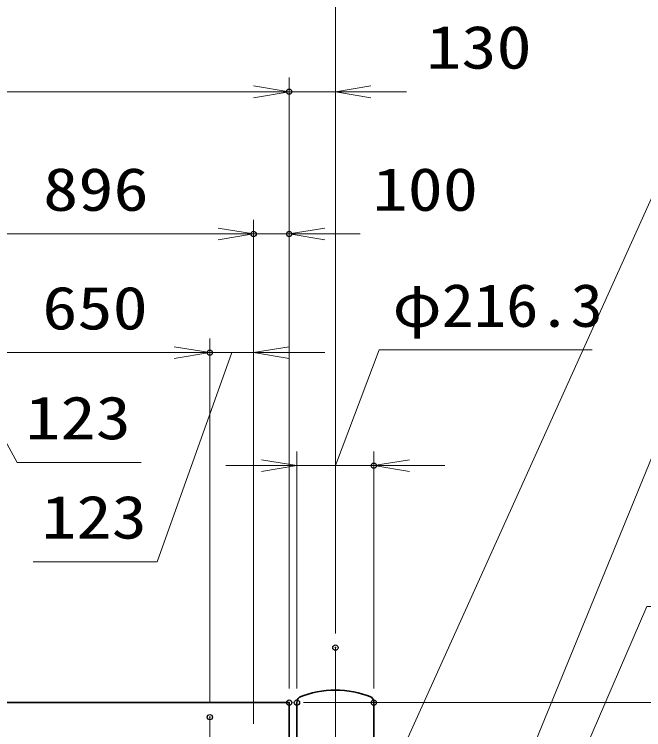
# Model space of a CAD drawing. Units: millimetres at full size. Extents: x -11880 to 11880, y -8400 to 8400.
# Drawn here: x 4085 to 5855, y 770 to 2783 of the extents above; entities that cross this region are included whole.
import ezdxf
from ezdxf.enums import TextEntityAlignment as Align

# ---------------------------------------------------------------- set-up
doc = ezdxf.new("R2010")
doc.units = ezdxf.units.MM
doc.header["$LTSCALE"] = 30
doc.header["$PDMODE"] = 32
doc.header["$PDSIZE"] = 15
doc.linetypes.add('USER1', pattern=[18, 12, -1.5, 3, -1.5])
for name, color, linetype, lineweight in [('0-1_外形線', 7, 'Continuous', 35), ('0-2_軸線', 200, 'USER1', 15), ('0-4_寸法線', 4, 'Continuous', 18), ('0-5_0', 7, 'Continuous', 18)]:
    doc.layers.add(name, color=color, linetype=linetype, lineweight=lineweight)
doc.layers.add('0-6_Defpoints', color=7, linetype='Continuous')
doc.styles.add('ＭＳ ゴシック', font='')
doc.styles.get('ＭＳ ゴシック').set_extended_font_data('MS Gothic')

# ---------------------------------------------------------------- blocks, each defined once
blk = doc.blocks.new('_Open')
at = {"layer": '0-5_0', "color": 4}
blk.add_line((-30, 5), (0, 0), dxfattribs=at)
blk.add_lwpolyline([(-30, -5), (0, 0), (-30, 0)], dxfattribs=at)
blk = doc.blocks.new('S296')
at = {"layer": '0-4_寸法線'}
blk.add_lwpolyline([(2510212.9, 81138438.8), (2483462.5, 81138438.8), (2454148.4, 81066826.9), (2453011.9, 81064050.5)], dxfattribs=at)
blk = doc.blocks.new('S298')
at = {"layer": '0-4_寸法線'}
blk.add_lwpolyline([(2513661.3, 81153414.3), (2480690.1, 81153414.3), (2457653.7, 81102372), (2456419.6, 81099637.6)], dxfattribs=at)
blk = doc.blocks.new('S302')
at = {"layer": '0-4_寸法線'}
blk.add_lwpolyline([(2516690, 81116908.2), (2479370, 81116908.2), (2456306.7, 81063435.4), (2455118.6, 81060680.7)], dxfattribs=at)

msp = doc.modelspace()

# ---------------------------------------------------------------- linework, layer by layer
at = {"layer": '0-1_外形線'}
for p, q in [((4858.04, 846.63), (-141.96, 846.63)), ((4858.04, 846.63), (4858.04, 746.63)), ((4879.89, 846.63), (4879.89, -628.37)), ((5096.19, -628.37), (5096.19, 846.63))]:
    msp.add_line(p, q, dxfattribs=at)
for centre, radius, start, end in [((4988.04, 614.68), 266.94, 67.67999, 112.32001), ((4899.89, 846.63), 20, 131.40962, 180), ((5076.19, 846.63), 20, 0, 48.59038)]:
    msp.add_arc(centre, radius, start, end, dxfattribs=at)
at = {"layer": '0-2_軸線'}
for p, q in [((4988.04, 1001.2), (4988.04, -1532.84)), ((4635.04, 805.63), (4635.04, -492.37))]:
    msp.add_line(p, q, dxfattribs=at)
at = {"layer": '0-4_寸法線'}
for p, q in [((4988.04, 1041.2), (4988.04, 2957.2)), ((4858.04, 886.63), (4858.04, 2605.19)), ((4858.04, 886.63), (4858.04, 2605.19)), ((4988.04, 1041.2), (4988.04, 2605.19)), ((-141.96, 2565.19), (4858.04, 2565.19)), ((4758.04, 2565.19), (4658.04, 2565.19)), ((4988.04, 2565.19), (4858.04, 2565.19)), ((5088.04, 2565.19), (5188.04, 2565.19)), ((4758.04, 786.63), (4758.04, 2205.19)), ((4758.04, 786.63), (4758.04, 2205.19)), ((4858.04, 886.63), (4858.04, 2205.19)), ((3862.04, 2165.19), (4758.04, 2165.19)), ((4658.04, 2165.19), (4558.04, 2165.19)), ((4758.04, 2165.19), (4858.04, 2165.19)), ((4958.04, 2165.19), (5058.04, 2165.19)), ((4635.04, 845.63), (4635.04, 1871.37)), ((4635.04, 845.63), (4635.04, 1871.37)), ((4758.04, 786.63), (4758.04, 1871.37)), ((4635.04, 1831.37), (3985.04, 1831.37)), ((4085.04, 1831.37), (4185.04, 1831.37)), ((4535.04, 1831.37), (4435.04, 1831.37)), ((4758.04, 1831.37), (4635.04, 1831.37)), ((4858.04, 1831.37), (4958.04, 1831.37)), ((4879.89, 886.63), (4879.89, 1553.25)), ((5096.19, 886.63), (5096.19, 1553.25)), ((4779.89, 1513.25), (4679.89, 1513.25)), ((4879.89, 1513.25), (5096.19, 1513.25)), ((5196.19, 1513.25), (5296.19, 1513.25)), ((4898.04, 846.63), (6825.27, 846.63)), ((4898.04, 846.63), (7225.27, 846.63)), ((4898.04, 846.63), (7625.27, 846.63))]:
    msp.add_line(p, q, dxfattribs=at)
for points in [[(4988.04, 1513.25), (5111.47, 1838.71), (5709.87, 1838.71)], [(3923.54, 1831.37), (4092.83, 1522.37), (4441.63, 1522.37)], [(4696.54, 1831.37), (4486.56, 1242.99), (4137.76, 1242.99)]]:
    msp.add_lwpolyline(points, dxfattribs=at)
at = {"layer": '0-6_Defpoints'}
for p in [(4858.04, 2565.19), (4758.04, 2165.19), (4858.04, 2165.19), (4635.04, 1831.37), (5096.19, 1513.25), (4988.04, 1001.2), (4858.04, 846.63), (4858.04, 846.63), (4879.89, 846.63), (5096.19, 846.63), (4635.04, 805.63)]:
    msp.add_point(p, dxfattribs=at)

# ---------------------------------------------------------------- block references
at = {"layer": '0-4_寸法線'}
for name, p, xscale, yscale in [('S298', (-76781.76, -2702779.54), 0.03333333, 0.03333333), ('_Open', (4858.04, 2565.19), 3.333333, 3.333333), ('_Open', (4858.04, 2565.19), 3.333333, 3.333333), ('S296', (-76781.76, -2702779.54), 0.03333333, 0.03333333), ('_Open', (4758.04, 2165.19), 3.333333, 3.333333), ('_Open', (4758.04, 2165.19), 3.333333, 3.333333), ('_Open', (4635.04, 1831.37), 3.333333, 3.333333), ('_Open', (4635.04, 1831.37), 3.333333, 3.333333), ('S302', (-76781.76, -2702779.54), 0.03333333, 0.03333333), ('_Open', (4879.89, 1513.25), 3.333333, 3.333333)]:
    msp.add_blockref(name, p, dxfattribs=dict(at, xscale=xscale, yscale=yscale))
at = {"layer": '0-4_寸法線', "xscale": 3.333333, "yscale": 3.333333, "rotation": 180}
for p in [(4988.04, 2565.19), (4858.04, 2165.19), (4758.04, 1831.37), (5096.19, 1513.25)]:
    msp.add_blockref('_Open', p, dxfattribs=at)

# ---------------------------------------------------------------- texts
at = {"layer": '0-4_寸法線', "color": 254, "style": 'ＭＳ ゴシック'}
for s, width, p in [('130', 1.2, (5243.38, 2593.87)), ('896', 1.2, (4166.04, 2193.87)), ('100', 1.2, (5092.44, 2193.87)), ('650', 1.2, (4163.64, 1860.06)), ('φ216.3', 1.1, (5149.07, 1867.4)), ('123', 1.2, (4116.03, 1551.05)), ('123', 1.2, (4160.96, 1271.67))]:
    msp.add_text(s, height=121.2, dxfattribs=dict(at, width=width)).set_placement(p, align=Align.BOTTOM_LEFT)

doc.saveas('drawing.dxf')
